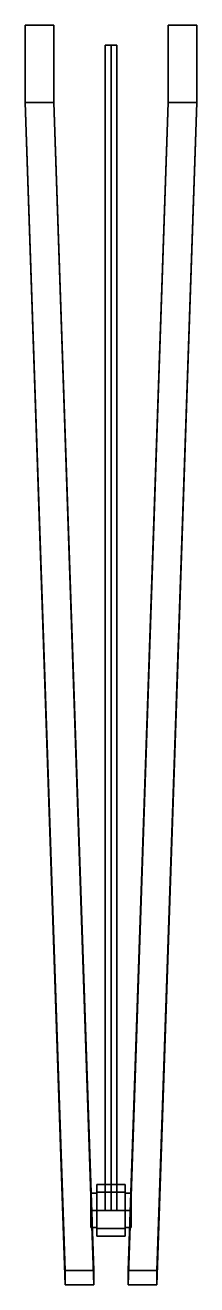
# Model space of a CAD drawing. Extents: x -0.3 to 0.3, y -4.33 to 0.07.
import ezdxf

# ---------------------------------------------------------------- set-up
doc = ezdxf.new("R2010")
doc.units = 0
doc.layers.add('CRANE', color=3, linetype='CONTINUOUS')

msp = doc.modelspace()

# ---------------------------------------------------------------- linework, layer by layer
at = {"layer": 'CRANE'}
for points in [[(-0.3, 0.07, 0.1), (-0.3, -0.2, 0.06), (-0.2, -0.2, 0.06), (-0.2, 0.07, 0.1)], [(-0.2, 0.07, 0.1), (-0.2, 0.07, -0.07), (-0.3, 0.07, -0.07), (-0.3, 0.07, 0.1)], [(-0.3, 0.07, -0.07), (-0.3, -0.2, -0.12), (-0.3, -0.2, 0.06), (-0.3, 0.07, 0.1)], [(-0.2, 0.07, -0.07), (-0.2, -0.2, -0.12), (-0.3, -0.2, -0.12), (-0.3, 0.07, -0.07)], [(-0.2, -0.2, 0.06), (-0.2, -0.2, -0.12), (-0.2, 0.07, -0.07), (-0.2, 0.07, 0.1)], [(0.2, 0.07, -0.07), (0.2, -0.2, -0.12), (0.2, -0.2, 0.06), (0.2, 0.07, 0.1)], [(0.2, 0.07, 0.1), (0.2, -0.2, 0.06), (0.3, -0.2, 0.06), (0.3, 0.07, 0.1)], [(0.3, 0.07, 0.1), (0.3, 0.07, -0.07), (0.2, 0.07, -0.07), (0.2, 0.07, 0.1)], [(0.3, 0.07, -0.07), (0.3, -0.2, -0.12), (0.2, -0.2, -0.12), (0.2, 0.07, -0.07)], [(0.3, -0.2, 0.06), (0.3, -0.2, -0.12), (0.3, 0.07, -0.07), (0.3, 0.07, 0.1)], [(0, 0, 0.02), (-0.02, 0), (-0.02, -4.07, -0.62), (0, -4.07, -0.6)], [(-0.02, 0), (0, 0, -0.02), (0, -4.07, -0.64), (-0.02, -4.07, -0.62)], [(0.02, 0), (0, 0, 0.02), (0, -4.07, -0.6), (0.02, -4.07, -0.62)], [(0, 0, -0.02), (0.02, 0), (0.02, -4.07, -0.62), (0, -4.07, -0.64)], [(-0.3, -0.2, 0.06), (-0.16, -4.33, -0.65), (-0.06, -4.33, -0.65), (-0.2, -0.2, 0.06)], [(-0.2, -0.2, -0.12), (-0.06, -4.28, -0.81), (-0.16, -4.28, -0.81), (-0.3, -0.2, -0.12)], [(-0.3, -0.2, -0.12), (-0.16, -4.28, -0.81), (-0.16, -4.33, -0.65), (-0.3, -0.2, 0.06)], [(-0.06, -4.33, -0.65), (-0.06, -4.28, -0.81), (-0.2, -0.2, -0.12), (-0.2, -0.2, 0.06)], [(0.2, -0.2, -0.12), (0.06, -4.28, -0.81), (0.06, -4.33, -0.65), (0.2, -0.2, 0.06)], [(0.3, -0.2, -0.12), (0.16, -4.28, -0.81), (0.06, -4.28, -0.81), (0.2, -0.2, -0.12)], [(0.2, -0.2, 0.06), (0.06, -4.33, -0.65), (0.16, -4.33, -0.65), (0.3, -0.2, 0.06)], [(0.16, -4.33, -0.65), (0.16, -4.28, -0.81), (0.3, -0.2, -0.12), (0.3, -0.2, 0.06)], [(0.05, -4.0064, -0.6264), (0.05, -3.98, -0.69), (-0.05, -3.98, -0.69), (-0.05, -4.0064, -0.6264)], [(0.05, -3.98, -0.69), (0.05, -4.0064, -0.7536), (-0.05, -4.0064, -0.7536), (-0.05, -3.98, -0.69)], [(-0.05, -4.0064, -0.6264), (-0.05, -3.98, -0.69), (-0.05, -4.01, -0.69), (-0.05, -4.07, -0.63)], [(-0.05, -3.98, -0.69), (-0.05, -4.0064, -0.7536), (-0.05, -4.01, -0.69)], [(0.05, -3.98, -0.69), (0.05, -4.0064, -0.6264), (0.05, -4.01, -0.69)], [(0.05, -4.0064, -0.7536), (0.05, -3.98, -0.69), (0.05, -4.01, -0.69), (0.05, -4.07, -0.75)], [(-0.05, -4.07, -0.63), (-0.05, -4.01, -0.69), (-0.07, -4.01, -0.69), (-0.07, -4.07, -0.63)], [(-0.05, -4.01, -0.69), (-0.05, -4.07, -0.75), (-0.07, -4.07, -0.75), (-0.07, -4.01, -0.69)], [(0.05, -4.07, -0.6), (0.05, -4.0064, -0.6264), (-0.05, -4.0064, -0.6264), (-0.05, -4.07, -0.6)], [(0.05, -4.0064, -0.7536), (0.05, -4.07, -0.78), (-0.05, -4.07, -0.78), (-0.05, -4.0064, -0.7536)], [(-0.05, -4.07, -0.6), (-0.05, -4.0064, -0.6264), (-0.05, -4.07, -0.63)], [(-0.05, -4.0064, -0.7536), (-0.05, -4.07, -0.78), (-0.05, -4.07, -0.75), (-0.05, -4.01, -0.69)], [(0.05, -4.0064, -0.6264), (0.05, -4.07, -0.6), (0.05, -4.07, -0.63), (0.05, -4.01, -0.69)], [(0.05, -4.07, -0.78), (0.05, -4.0064, -0.7536), (0.05, -4.07, -0.75)], [(0.05, -4.01, -0.69), (0.05, -4.07, -0.63), (0.07, -4.07, -0.63), (0.07, -4.01, -0.69)], [(0.05, -4.07, -0.75), (0.05, -4.01, -0.69), (0.07, -4.01, -0.69), (0.07, -4.07, -0.75)], [(-0.05, -4.13, -0.69), (-0.05, -4.07, -0.63), (-0.07, -4.07, -0.63), (-0.07, -4.13, -0.69)], [(-0.05, -4.07, -0.75), (-0.05, -4.13, -0.69), (-0.07, -4.13, -0.69), (-0.07, -4.07, -0.75)], [(0.05, -4.1336, -0.6264), (0.05, -4.07, -0.6), (-0.05, -4.07, -0.6), (-0.05, -4.1336, -0.6264)], [(0.05, -4.07, -0.78), (0.05, -4.1336, -0.7536), (-0.05, -4.1336, -0.7536), (-0.05, -4.07, -0.78)], [(-0.05, -4.1336, -0.7536), (-0.05, -4.16, -0.69), (-0.05, -4.13, -0.69), (-0.05, -4.07, -0.75)], [(-0.05, -4.07, -0.78), (-0.05, -4.1336, -0.7536), (-0.05, -4.07, -0.75)], [(-0.05, -4.1336, -0.6264), (-0.05, -4.07, -0.6), (-0.05, -4.07, -0.63), (-0.05, -4.13, -0.69)], [(0.05, -4.1336, -0.7536), (0.05, -4.07, -0.78), (0.05, -4.07, -0.75), (0.05, -4.13, -0.69)], [(0.05, -4.1336, -0.6264), (0.05, -4.16, -0.69), (0.05, -4.13, -0.69), (0.05, -4.07, -0.63)], [(0.05, -4.07, -0.6), (0.05, -4.1336, -0.6264), (0.05, -4.07, -0.63)], [(0.05, -4.13, -0.69), (0.05, -4.07, -0.75), (0.07, -4.07, -0.75), (0.07, -4.13, -0.69)], [(0.05, -4.07, -0.63), (0.05, -4.13, -0.69), (0.07, -4.13, -0.69), (0.07, -4.07, -0.63)], [(-0.05, -4.16, -0.69), (-0.05, -4.1336, -0.6264), (-0.05, -4.13, -0.69)], [(0.05, -4.16, -0.69), (0.05, -4.1336, -0.6264), (-0.05, -4.1336, -0.6264), (-0.05, -4.16, -0.69)], [(0.05, -4.1336, -0.7536), (0.05, -4.16, -0.69), (-0.05, -4.16, -0.69), (-0.05, -4.1336, -0.7536)], [(0.05, -4.16, -0.69), (0.05, -4.1336, -0.7536), (0.05, -4.13, -0.69)], [(-0.16, -4.33, -0.65), (-0.16, -4.28, -0.81), (-0.06, -4.28, -0.81), (-0.06, -4.33, -0.65)], [(0.06, -4.33, -0.65), (0.06, -4.28, -0.81), (0.16, -4.28, -0.81), (0.16, -4.33, -0.65)]]:
    msp.add_3dface(points, dxfattribs=at)

doc.saveas('drawing.dxf')
